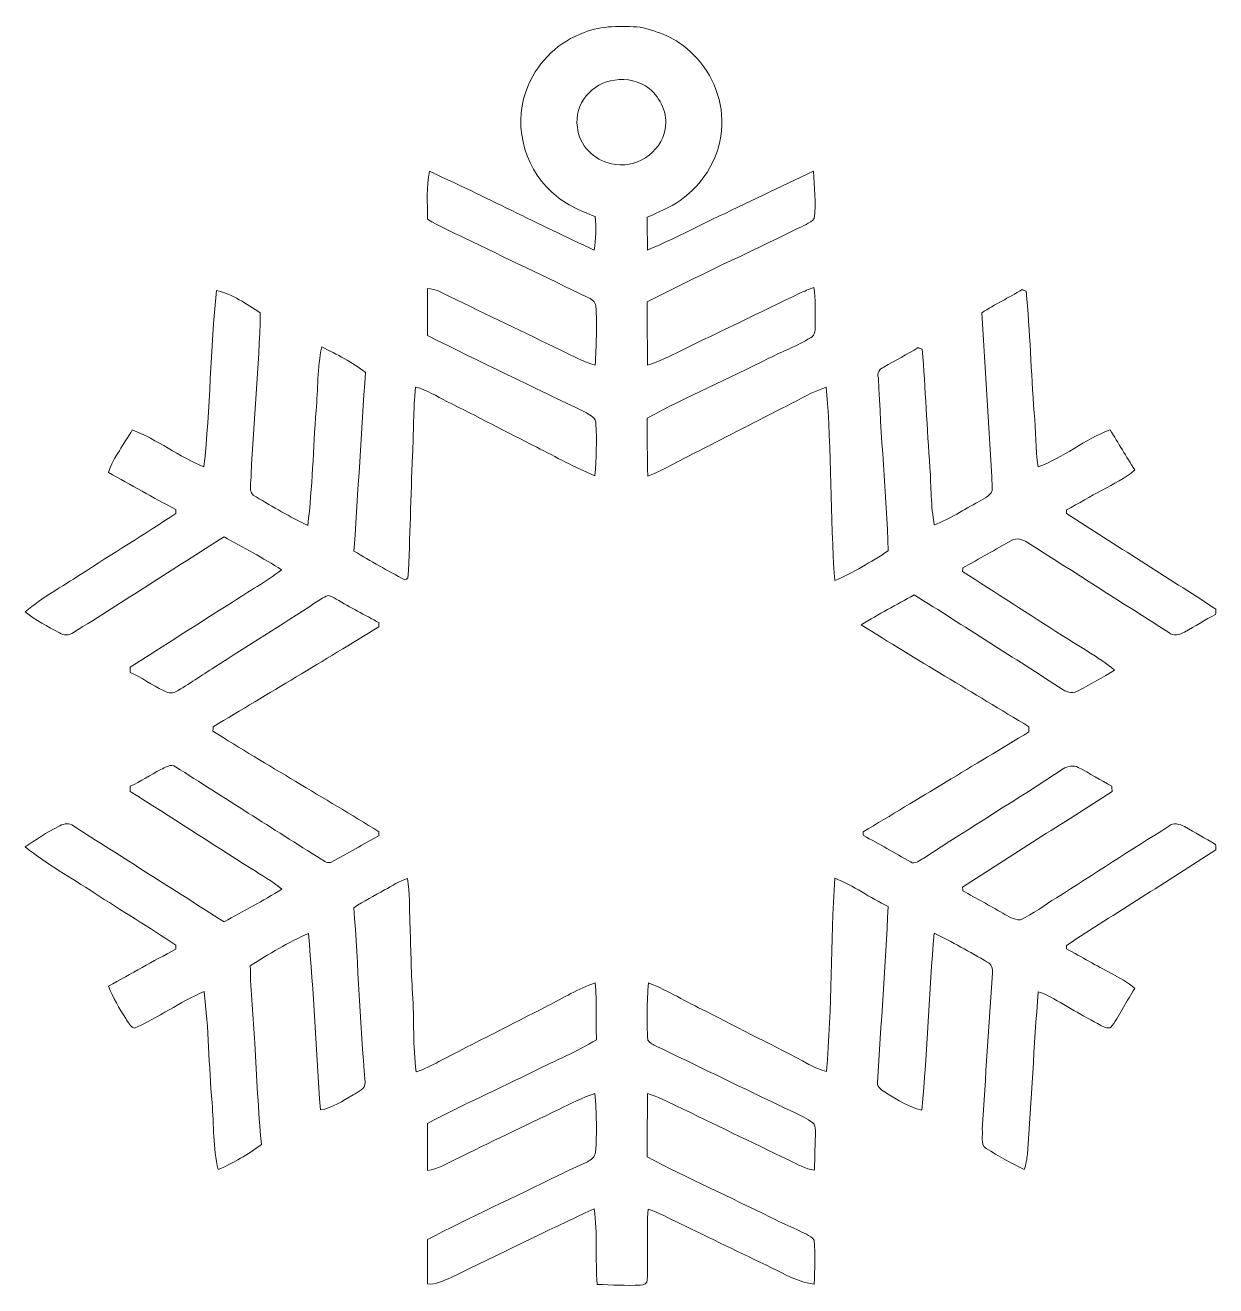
# Model space of a CAD drawing. Header units: centimetres. Extents: x -15.2 to 15.2, y -16.1 to 16.1.
import ezdxf

# ---------------------------------------------------------------- set-up
doc = ezdxf.new("R2010")
doc.units = ezdxf.units.CM
doc.header["$MEASUREMENT"] = 0
doc.layers.add('Layer 1', color=7, linetype='Continuous')

msp = doc.modelspace()

# ---------------------------------------------------------------- linework, layer by layer
at = {"layer": 'Layer 1', "color": 253, "lineweight": 9}
for points, knots in [([(-0.92922, 15.89801), (-0.47766, 16.08568), (0.02575, 16.06311), (0.50376, 16.03842), (0.50376, 16.03842), (0.96132, 15.91671), (1.43898, 15.76149), (1.77835, 15.41224), (1.77835, 15.41224), (2.30081, 14.9434), (2.60808, 14.24596), (2.58586, 13.54252), (2.58586, 13.54252), (2.57916, 12.77276), (2.13959, 12.05344), (1.52118, 11.61423), (1.52118, 11.61423), (1.26083, 11.43502), (0.96555, 11.32143), (0.68192, 11.18596), (0.68192, 11.18596), (0.68333, 10.90762), (0.68439, 10.62928), (0.68827, 10.35094), (0.68827, 10.35094), (1.25518, 10.58271), (1.79881, 10.86987), (2.3502, 11.13622), (2.3502, 11.13622), (3.21274, 11.53557), (4.05835, 11.97125), (4.92548, 12.36036), (4.92548, 12.36036), (4.94559, 11.96031), (4.99039, 11.5532), (4.93994, 11.15457), (4.93994, 11.15457), (4.82741, 11.02227), (4.64926, 10.97077), (4.50003, 10.88963), (4.50003, 10.88963), (3.22968, 10.26662), (1.94133, 9.67925), (0.68333, 9.0319), (0.68333, 9.0319), (0.68403, 8.49215), (0.68192, 7.9524), (0.69144, 7.41265), (0.69144, 7.41265), (0.98425, 7.50861), (1.26188, 7.64513), (1.53705, 7.78307), (1.53705, 7.78307), (2.54423, 8.27096), (3.55317, 8.75497), (4.55965, 9.24357), (4.55965, 9.24357), (4.68206, 9.29895), (4.80589, 9.35293), (4.93218, 9.4002), (4.93218, 9.4002), (4.98898, 9.09046), (4.95088, 8.77331), (4.9664, 8.46075), (4.9664, 8.46075), (4.96146, 8.3394), (4.98298, 8.17253), (4.84399, 8.11574), (4.84399, 8.11574), (4.51026, 7.90266), (4.13349, 7.77143), (3.78319, 7.58939), (3.78319, 7.58939), (2.75625, 7.06905), (1.69651, 6.61431), (0.68403, 6.0661), (0.68403, 6.0661), (0.68333, 5.5715), (0.67909, 5.07656), (0.69885, 4.58196), (0.69885, 4.58196), (1.15076, 4.76823), (1.57056, 5.02258), (2.01083, 5.23354), (2.01083, 5.23354), (2.7566, 5.6156), (3.50096, 6.00119), (4.24815, 6.38007), (4.24815, 6.38007), (4.5787, 6.54376), (4.89479, 6.74308), (5.25039, 6.85103), (5.25039, 6.85103), (5.3855, 5.21132), (5.34634, 3.56349), (5.46417, 1.92272), (5.46417, 1.92272), (5.94607, 2.11675), (6.38669, 2.40462), (6.82872, 2.67555), (6.82872, 2.67555), (6.78391, 4.14769), (6.63151, 5.6149), (6.58318, 7.08704), (6.58318, 7.08704), (6.52427, 7.21404), (6.61458, 7.32128), (6.71689, 7.36714), (6.71689, 7.36714), (7.00757, 7.53753), (7.30885, 7.68923), (7.59742, 7.86385), (7.59742, 7.86385), (7.63058, 7.84904), (7.66374, 7.83422), (7.69761, 7.8194), (7.69761, 7.8194), (7.77698, 6.81363), (7.81967, 5.80575), (7.8934, 4.79963), (7.8934, 4.79963), (7.92586, 4.31315), (7.91421, 3.82102), (8.00488, 3.33983), (8.00488, 3.33983), (8.40422, 3.48976), (8.75735, 3.73635), (9.13588, 3.92968), (9.13588, 3.92968), (9.271, 4.01999), (9.49501, 4.09054), (9.48443, 4.29127), (9.48443, 4.29127), (9.40646, 5.77717), (9.29957, 7.26166), (9.21773, 8.74756), (9.21773, 8.74756), (9.54652, 8.96875), (9.90741, 9.13491), (10.24502, 9.34129), (10.24502, 9.34129), (10.27924, 9.32859), (10.31381, 9.31553), (10.34873, 9.30283), (10.34873, 9.30283), (10.44998, 8.27166), (10.46868, 7.2352), (10.5537, 6.20333), (10.5537, 6.20333), (10.59427, 5.74225), (10.58368, 5.27729), (10.65142, 4.81832), (10.65142, 4.81832), (11.30053, 5.05927), (11.8431, 5.52106), (12.48939, 5.76871), (12.48939, 5.76871), (12.7, 5.42686), (12.90426, 5.08114), (13.1191, 4.74142), (13.1191, 4.74142), (12.87709, 4.51987), (12.573, 4.38864), (12.28972, 4.2306), (12.28972, 4.2306), (11.98351, 4.06726), (11.68541, 3.88946), (11.38061, 3.72436), (11.38061, 3.72436), (11.37955, 3.70213), (11.37743, 3.65804), (11.37637, 3.63581), (11.37637, 3.63581), (12.63791, 2.80961), (13.92272, 2.01938), (15.18532, 1.19494), (15.18532, 1.19494), (15.18355, 1.15014), (15.18249, 1.10498), (15.18144, 1.05983), (15.18144, 1.05983), (14.91191, 0.91942), (14.6565, 0.75362), (14.39016, 0.60757), (14.39016, 0.60757), (14.26809, 0.5483), (14.09947, 0.48445), (13.98728, 0.60016), (13.98728, 0.60016), (12.78502, 1.36145), (11.5831, 2.12451), (10.38507, 2.89286), (10.38507, 2.89286), (10.26759, 2.96942), (10.10567, 3.02304), (9.97655, 2.94578), (9.97655, 2.94578), (9.56133, 2.71436), (9.15211, 2.47235), (8.73231, 2.24904), (8.73231, 2.24904), (8.73089, 2.224), (8.72807, 2.1739), (8.72631, 2.14921), (8.72631, 2.14921), (9.5698, 1.60275), (10.42282, 1.07218), (11.26384, 0.5229), (11.26384, 0.5229), (11.71363, 0.23398), (12.18424, -0.02496), (12.60228, -0.3601), (12.60228, -0.3601), (12.30806, -0.55131), (11.99726, -0.71676), (11.68858, -0.88257), (11.68858, -0.88257), (11.56899, -0.96653), (11.40777, -0.9436), (11.29347, -0.86352), (11.29347, -0.86352), (10.02947, -0.05424), (8.76794, 0.75926), (7.49476, 1.55372), (7.49476, 1.55372), (7.03827, 1.30995), (6.58459, 1.06053), (6.14115, 0.79348), (6.14115, 0.79348), (7.55262, -0.09693), (8.99477, -0.93795), (10.41858, -1.80896), (10.41858, -1.80896), (10.41858, -1.85235), (10.41929, -1.89539), (10.41999, -1.93914), (10.41999, -1.93914), (9.00924, -2.78898), (7.59989, -3.64199), (6.18772, -4.48972), (6.18772, -4.48972), (6.18948, -4.5123), (6.19336, -4.5578), (6.19513, -4.58038), (6.19513, -4.58038), (6.60047, -4.79558), (6.99382, -5.033), (7.39634, -5.25383), (7.39634, -5.25383), (7.51734, -5.33392), (7.63728, -5.2055), (7.73994, -5.15541), (7.73994, -5.15541), (8.91787, -4.38812), (10.11449, -3.65011), (11.29347, -2.88458), (11.29347, -2.88458), (11.40283, -2.80732), (11.55276, -2.78263), (11.67518, -2.84401), (11.67518, -2.84401), (11.96763, -2.99288), (12.24244, -3.17492), (12.53596, -3.32308), (12.53596, -3.32308), (12.53701, -3.3693), (12.53807, -3.41551), (12.53984, -3.46208), (12.53984, -3.46208), (11.26948, -4.27488), (9.99207, -5.07674), (8.72525, -5.89519), (8.72525, -5.89519), (8.72737, -5.92023), (8.73125, -5.97033), (8.73301, -5.99573), (8.73301, -5.99573), (9.07767, -6.17635), (9.41564, -6.36932), (9.75324, -6.56299), (9.75324, -6.56299), (9.8933, -6.6399), (10.03335, -6.7355), (10.20127, -6.73374), (10.20127, -6.73374), (10.5283, -6.58275), (10.81228, -6.35591), (11.1192, -6.17), (11.1192, -6.17), (12.0777, -5.56675), (13.02314, -4.94198), (13.98658, -4.34684), (13.98658, -4.34684), (14.09982, -4.23078), (14.26774, -4.2964), (14.39016, -4.35531), (14.39016, -4.35531), (14.65686, -4.50065), (14.91474, -4.66152), (15.18179, -4.80687), (15.18179, -4.80687), (15.18249, -4.85167), (15.18355, -4.89682), (15.18496, -4.94233), (15.18496, -4.94233), (13.92766, -5.77524), (12.63509, -6.55276), (11.37637, -7.38355), (11.37637, -7.38355), (11.37743, -7.40578), (11.37955, -7.45023), (11.38026, -7.47245), (11.38026, -7.47245), (11.76302, -7.67848), (12.13732, -7.90002), (12.52396, -8.09899), (12.52396, -8.09899), (12.73069, -8.21224), (12.94588, -8.32194), (13.12016, -8.48458), (13.12016, -8.48458), (12.91166, -8.78973), (12.75503, -9.12769), (12.54301, -9.43002), (12.54301, -9.43002), (12.47951, -9.54114), (12.33875, -9.46706), (12.25585, -9.42508), (12.25585, -9.42508), (11.78877, -9.18096), (11.34039, -8.90262), (10.87684, -8.65214), (10.87684, -8.65214), (10.80593, -8.61616), (10.73079, -8.59006), (10.656, -8.56571), (10.656, -8.56571), (10.54241, -9.94296), (10.49055, -11.32515), (10.37801, -12.7031), (10.37801, -12.7031), (10.3699, -12.83857), (10.34274, -12.97298), (10.29829, -13.10139), (10.29829, -13.10139), (9.96809, -12.93382), (9.63824, -12.76307), (9.32709, -12.56199), (9.32709, -12.56199), (9.16411, -12.45898), (9.25195, -12.22826), (9.22972, -12.0741), (9.22972, -12.0741), (9.31227, -10.74448), (9.392, -9.41415), (9.48584, -8.08523), (9.48584, -8.08523), (9.49642, -7.97693), (9.46538, -7.85522), (9.35743, -7.80724), (9.35743, -7.80724), (8.9094, -7.55359), (8.46419, -7.29148), (7.99888, -7.07064), (7.99888, -7.07064), (7.87329, -8.57312), (7.8366, -10.0823), (7.68385, -11.58233), (7.68385, -11.58233), (7.35682, -11.50401), (7.06825, -11.32727), (6.78568, -11.15264), (6.78568, -11.15264), (6.69431, -11.08138), (6.54544, -11.02), (6.55672, -10.88241), (6.55672, -10.88241), (6.64492, -9.38522), (6.75675, -7.88979), (6.8266, -6.3919), (6.8266, -6.3919), (6.36446, -6.17035), (5.94748, -5.85779), (5.46876, -5.67223), (5.46876, -5.67223), (5.35269, -7.31229), (5.4042, -8.96082), (5.25109, -10.59808), (5.25109, -10.59808), (5.09411, -10.56139), (4.94876, -10.49154), (4.80695, -10.41781), (4.80695, -10.41781), (3.93559, -9.95567), (3.05117, -9.51822), (2.17558, -9.06383), (2.17558, -9.06383), (1.68381, -8.83171), (1.22026, -8.53784), (0.71261, -8.34135), (0.71261, -8.34135), (0.67945, -8.82606), (0.66075, -9.31395), (0.69709, -9.79938), (0.69709, -9.79938), (0.74965, -9.87947), (0.84349, -9.91509), (0.92357, -9.9606), (0.92357, -9.9606), (1.93604, -10.43861), (2.93969, -10.93498), (3.95076, -11.41652), (3.95076, -11.41652), (4.2672, -11.58303), (4.61257, -11.69768), (4.90572, -11.90582), (4.90572, -11.90582), (4.96217, -11.94851), (4.96781, -12.02683), (4.97275, -12.09244), (4.97275, -12.09244), (4.96746, -12.43464), (4.95547, -12.77718), (4.94771, -13.12008), (4.94771, -13.12008), (4.71311, -13.08445), (4.50779, -12.96521), (4.29895, -12.86185), (4.29895, -12.86185), (3.33833, -12.40218), (2.37913, -11.94039), (1.42275, -11.47261), (1.42275, -11.47261), (1.1818, -11.3629), (0.94897, -11.23096), (0.69074, -11.16499), (0.69074, -11.16499), (0.68192, -11.70227), (0.68368, -12.2399), (0.68439, -12.77754), (0.68439, -12.77754), (1.71732, -13.32434), (2.78624, -13.80094), (3.83363, -14.32023), (3.83363, -14.32023), (4.13173, -14.47334), (4.44253, -14.59999), (4.74168, -14.75168), (4.74168, -14.75168), (4.81365, -14.7926), (4.89585, -14.82964), (4.94136, -14.90338), (4.94136, -14.90338), (4.97099, -15.2752), (4.95406, -15.64915), (4.94171, -16.02202), (4.94171, -16.02202), (4.54907, -15.97547), (4.20123, -15.77509), (3.85198, -15.6047), (3.85198, -15.6047), (3.06528, -15.22899), (2.28176, -14.84658), (1.49613, -14.4684), (1.49613, -14.4684), (1.2326, -14.34563), (0.97931, -14.19888), (0.70167, -14.10963), (0.70167, -14.10963), (0.66957, -14.71146), (0.69956, -15.31401), (0.68227, -15.9162), (0.68227, -15.9162), (0.69567, -16.00933), (0.58949, -16.04779), (0.51399, -16.04848), (0.51399, -16.04848), (0.14322, -16.06543), (-0.2279, -16.04391), (-0.59831, -16.02874), (-0.59831, -16.02874), (-0.64594, -15.38668), (-0.57468, -14.73722), (-0.67451, -14.09939), (-0.67451, -14.09939), (-1.89689, -14.66843), (-3.10233, -15.2745), (-4.32118, -15.85129), (-4.32118, -15.85129), (-4.51168, -15.93701), (-4.7117, -16.03685), (-4.9269, -16.0192), (-4.9269, -16.0192), (-4.92654, -15.64209), (-4.92513, -15.26533), (-4.92443, -14.88891), (-4.92443, -14.88891), (-3.83188, -14.30789), (-2.69911, -13.80588), (-1.59174, -13.25379), (-1.59174, -13.25379), (-1.3462, -13.12855), (-1.09114, -13.02413), (-0.84455, -12.90136), (-0.84455, -12.90136), (-0.74542, -12.85374), (-0.64488, -12.77436), (-0.63783, -12.65512), (-0.63783, -12.65512), (-0.59479, -12.15876), (-0.6156, -11.65923), (-0.65158, -11.16358), (-0.65158, -11.16358), (-0.97649, -11.25742), (-1.27459, -11.42005), (-1.57516, -11.57033), (-1.57516, -11.57033), (-2.45745, -11.99331), (-3.34081, -12.41382), (-4.21817, -12.84633), (-4.21817, -12.84633), (-4.44536, -12.95216), (-4.66549, -13.09539), (-4.92055, -13.12185), (-4.92055, -13.12185), (-4.92584, -12.7225), (-4.92513, -12.32351), (-4.92478, -11.92452), (-4.92478, -11.92452), (-4.02484, -11.44827), (-3.09281, -11.03587), (-2.18123, -10.5822), (-2.18123, -10.5822), (-1.65876, -10.31796), (-1.11337, -10.09712), (-0.61454, -9.78809), (-0.61454, -9.78809), (-0.62689, -9.30619), (-0.59796, -8.82218), (-0.64911, -8.3424), (-0.64911, -8.3424), (-1.07456, -8.48704), (-1.46015, -8.7227), (-1.85879, -8.92555), (-1.85879, -8.92555), (-2.78377, -9.40074), (-3.71158, -9.86993), (-4.63444, -10.3483), (-4.63444, -10.3483), (-4.82248, -10.44425), (-5.01051, -10.54234), (-5.21053, -10.61148), (-5.21053, -10.61148), (-5.30543, -9.9486), (-5.25816, -9.27798), (-5.30684, -8.61228), (-5.30684, -8.61228), (-5.34035, -8.01292), (-5.34847, -7.41283), (-5.37316, -6.81311), (-5.37316, -6.81311), (-5.38621, -6.43247), (-5.36646, -6.04935), (-5.43596, -5.67329), (-5.43596, -5.67329), (-5.64198, -5.74455), (-5.82578, -5.86414), (-6.01628, -5.96821), (-6.01628, -5.96821), (-6.27804, -6.1192), (-6.55109, -6.25149), (-6.8005, -6.42329), (-6.8005, -6.42329), (-6.69678, -7.90531), (-6.63434, -9.39051), (-6.51687, -10.87148), (-6.51687, -10.87148), (-6.49147, -11.05386), (-6.70454, -11.11137), (-6.81849, -11.1985), (-6.81849, -11.1985), (-7.08766, -11.34632), (-7.34625, -11.534), (-7.65669, -11.58127), (-7.65669, -11.58127), (-7.77346, -10.08089), (-7.81721, -8.5749), (-7.9622, -7.07664), (-7.9622, -7.07664), (-8.47866, -7.30947), (-8.96973, -7.59769), (-9.44422, -7.90602), (-9.44422, -7.90602), (-9.43681, -8.56608), (-9.36696, -9.22294), (-9.33098, -9.88158), (-9.33098, -9.88158), (-9.2703, -10.74201), (-9.24807, -11.6049), (-9.15988, -12.46321), (-9.15988, -12.46321), (-9.50489, -12.71298), (-9.87496, -12.93346), (-10.26654, -13.10209), (-10.26654, -13.10209), (-10.39954, -12.544), (-10.3692, -11.96544), (-10.41894, -11.39747), (-10.41894, -11.39747), (-10.50431, -10.45378), (-10.50043, -9.5034), (-10.6232, -8.56324), (-10.6232, -8.56324), (-11.24127, -8.82148), (-11.78701, -9.2307), (-12.40155, -9.4974), (-12.40155, -9.4974), (-12.50739, -9.45189), (-12.5596, -9.34077), (-12.62063, -9.25151), (-12.62063, -9.25151), (-12.78255, -8.98481), (-12.95118, -8.71848), (-13.05772, -8.42354), (-13.05772, -8.42354), (-12.48763, -8.10922), (-11.92107, -7.78784), (-11.3471, -7.48092), (-11.3471, -7.48092), (-11.34639, -7.45517), (-11.34463, -7.40402), (-11.34393, -7.37826), (-11.34393, -7.37826), (-12.02549, -6.91118), (-12.74022, -6.49632), (-13.42884, -6.04053), (-13.42884, -6.04053), (-14.01692, -5.656), (-14.6364, -5.31451), (-15.18426, -4.87142), (-15.18426, -4.87142), (-14.91545, -4.67704), (-14.63076, -4.50489), (-14.33901, -4.3472), (-14.33901, -4.3472), (-14.23423, -4.3031), (-14.09947, -4.2396), (-13.9947, -4.31192), (-13.9947, -4.31192), (-12.70036, -5.1346), (-11.40778, -5.96115), (-10.11238, -6.78207), (-10.11238, -6.78207), (-9.62413, -6.49949), (-9.11896, -6.24761), (-8.63847, -5.95163), (-8.63847, -5.95163), (-8.8766, -5.74314), (-9.16129, -5.59815), (-9.42129, -5.42035), (-9.42129, -5.42035), (-10.45669, -4.77653), (-11.47375, -4.10413), (-12.50739, -3.45784), (-12.50739, -3.45784), (-12.50739, -3.41304), (-12.50774, -3.36859), (-12.50774, -3.32449), (-12.50774, -3.32449), (-12.23892, -3.1989), (-11.9881, -3.04015), (-11.72775, -2.89904), (-11.72775, -2.89904), (-11.61239, -2.84895), (-11.47304, -2.74065), (-11.34886, -2.83025), (-11.34886, -2.83025), (-10.10885, -3.6106), (-8.87977, -4.40893), (-7.63553, -5.18328), (-7.63553, -5.18328), (-7.55897, -5.22773), (-7.45984, -5.31204), (-7.36636, -5.25242), (-7.36636, -5.25242), (-6.95925, -5.03935), (-6.56273, -4.80651), (-6.16021, -4.58497), (-6.16021, -4.58497), (-6.16056, -4.56063), (-6.16091, -4.51194), (-6.16127, -4.48725), (-6.16127, -4.48725), (-7.56568, -3.61659), (-9.00078, -2.79533), (-10.4006, -1.91726), (-10.4006, -1.91726), (-10.39742, -1.88939), (-10.39143, -1.83401), (-10.38825, -1.80649), (-10.38825, -1.80649), (-8.97679, -0.96229), (-7.56568, -0.11669), (-6.16233, 0.74127), (-6.16233, 0.74127), (-6.16197, 0.76597), (-6.16056, 0.81535), (-6.16021, 0.84005), (-6.16021, 0.84005), (-6.5211, 1.04748), (-6.89293, 1.23516), (-7.24959, 1.44965), (-7.24959, 1.44965), (-7.31626, 1.48634), (-7.38364, 1.52902), (-7.46055, 1.5382), (-7.46055, 1.5382), (-7.5819, 1.49621), (-7.68456, 1.41402), (-7.79463, 1.35087), (-7.79463, 1.35087), (-8.63988, 0.79137), (-9.50631, 0.26537), (-10.35579, -0.28743), (-10.35579, -0.28743), (-10.68741, -0.49698), (-11.00879, -0.72205), (-11.35028, -0.91502), (-11.35028, -0.91502), (-11.44623, -0.97111), (-11.56864, -0.93054), (-11.66178, -0.8868), (-11.66178, -0.8868), (-11.94753, -0.73899), (-12.21458, -0.55625), (-12.50633, -0.42007), (-12.50633, -0.42007), (-12.50703, -0.37668), (-12.50703, -0.33364), (-12.50739, -0.2906), (-12.50739, -0.2906), (-11.64026, 0.26714), (-10.77031, 0.82065), (-9.89895, 1.37239), (-9.89895, 1.37239), (-9.48479, 1.65073), (-9.04381, 1.89097), (-8.64588, 2.1933), (-8.64588, 2.1933), (-9.11896, 2.50093), (-9.61955, 2.76339), (-10.11379, 3.03538), (-10.11379, 3.03538), (-11.3979, 2.22788), (-12.66861, 1.39885), (-13.95448, 0.59452), (-13.95448, 0.59452), (-14.0582, 0.51973), (-14.20601, 0.51655), (-14.31184, 0.58887), (-14.31184, 0.58887), (-14.61312, 0.74833), (-14.91898, 0.90849), (-15.18532, 1.12368), (-15.18532, 1.12368), (-14.7507, 1.49057), (-14.2494, 1.76327), (-13.77562, 2.07371), (-13.77562, 2.07371), (-12.96953, 2.599), (-12.14614, 3.09818), (-11.34463, 3.63087), (-11.34463, 3.63087), (-11.34534, 3.65592), (-11.34604, 3.70602), (-11.34675, 3.73106), (-11.34675, 3.73106), (-11.92107, 4.04327), (-12.48798, 4.36853), (-13.06372, 4.67792), (-13.06372, 4.67792), (-12.93037, 5.07444), (-12.65344, 5.40182), (-12.45659, 5.7673), (-12.45659, 5.7673), (-11.81453, 5.51647), (-11.26279, 5.0815), (-10.62602, 4.82079), (-10.62602, 4.82079), (-10.46692, 6.31551), (-10.45845, 7.82152), (-10.30641, 9.31659), (-10.30641, 9.31659), (-9.88978, 9.23651), (-9.54053, 8.96946), (-9.18951, 8.7458), (-9.18951, 8.7458), (-9.20856, 7.37102), (-9.36766, 6.0026), (-9.41988, 4.62888), (-9.41988, 4.62888), (-9.41035, 4.44085), (-9.53065, 4.15369), (-9.29711, 4.05597), (-9.29711, 4.05597), (-8.86707, 3.79774), (-8.42857, 3.54938), (-7.97948, 3.32607), (-7.97948, 3.32607), (-7.85319, 4.29903), (-7.84331, 5.28328), (-7.76429, 6.26048), (-7.76429, 6.26048), (-7.71525, 6.80023), (-7.73395, 7.3488), (-7.62212, 7.88079), (-7.62212, 7.88079), (-7.23336, 7.69381), (-6.84918, 7.49132), (-6.50381, 7.23062), (-6.50381, 7.23062), (-6.61388, 5.71297), (-6.6922, 4.19285), (-6.79909, 2.67449), (-6.79909, 2.67449), (-6.37505, 2.41485), (-5.93937, 2.17496), (-5.50122, 1.93966), (-5.50122, 1.93966), (-5.48111, 1.95024), (-5.4416, 1.97141), (-5.42184, 1.98164), (-5.42184, 1.98164), (-5.36469, 3.0241), (-5.35235, 4.06867), (-5.30402, 5.11148), (-5.30402, 5.11148), (-5.2705, 5.69215), (-5.29414, 6.2753), (-5.2257, 6.8535), (-5.2257, 6.8535), (-4.93819, 6.78753), (-4.68948, 6.62137), (-4.42842, 6.49155), (-4.42842, 6.49155), (-3.66078, 6.1102), (-2.90336, 5.70803), (-2.13748, 5.32315), (-2.13748, 5.32315), (-1.64395, 5.07797), (-1.1677, 4.79539), (-0.65299, 4.59607), (-0.65299, 4.59607), (-0.61595, 5.03634), (-0.6029, 5.47908), (-0.62583, 5.9204), (-0.62583, 5.9204), (-0.6216, 6.06116), (-0.76624, 6.13595), (-0.87066, 6.20015), (-0.87066, 6.20015), (-2.22215, 6.85914), (-3.58599, 7.49379), (-4.92584, 8.17536), (-4.92584, 8.17536), (-4.92513, 8.57435), (-4.92619, 8.97334), (-4.92266, 9.37198), (-4.92266, 9.37198), (-4.71805, 9.36351), (-4.53884, 9.25591), (-4.35893, 9.17019), (-4.35893, 9.17019), (-3.41419, 8.69853), (-2.45639, 8.25367), (-1.50848, 7.78765), (-1.50848, 7.78765), (-1.2252, 7.65607), (-0.95074, 7.49767), (-0.64664, 7.41583), (-0.64664, 7.41583), (-0.61631, 7.91606), (-0.59937, 8.41807), (-0.62795, 8.91831), (-0.62795, 8.91831), (-0.63712, 9.03966), (-0.75071, 9.10175), (-0.84632, 9.15185), (-0.84632, 9.15185), (-1.89548, 9.65208), (-2.94288, 10.15691), (-3.9878, 10.66597), (-3.9878, 10.66597), (-4.30566, 10.81484), (-4.62668, 10.95807), (-4.92725, 11.14045), (-4.92725, 11.14045), (-4.91949, 11.54615), (-4.95759, 11.96031), (-4.87504, 12.36036), (-4.87504, 12.36036), (-3.46393, 11.71478), (-2.08245, 11.00358), (-0.67451, 10.35129), (-0.67451, 10.35129), (-0.62336, 10.63245), (-0.61031, 10.92208), (-0.64947, 11.20537), (-0.64947, 11.20537), (-1.04246, 11.368), (-1.45486, 11.53098), (-1.75895, 11.83966), (-1.75895, 11.83966), (-2.50226, 12.50041), (-2.76014, 13.654), (-2.34739, 14.5624), (-2.34739, 14.5624), (-2.08668, 15.17905), (-1.55963, 15.67435), (-0.92922, 15.89801), (-0.92922, 15.89801), (-0.92922, 15.89801), (-0.92922, 15.89801), (-0.92922, 15.89801)], [0, 0, 0, 0, 0.00431034, 0.00431034, 0.00431034, 0.00431034, 0.00862069, 0.00862069, 0.00862069, 0.00862069, 0.01293103, 0.01293103, 0.01293103, 0.01293103, 0.01724138, 0.01724138, 0.01724138, 0.01724138, 0.02155172, 0.02155172, 0.02155172, 0.02155172, 0.02586207, 0.02586207, 0.02586207, 0.02586207, 0.03017241, 0.03017241, 0.03017241, 0.03017241, 0.03448276, 0.03448276, 0.03448276, 0.03448276, 0.0387931, 0.0387931, 0.0387931, 0.0387931, 0.04310345, 0.04310345, 0.04310345, 0.04310345, 0.04741379, 0.04741379, 0.04741379, 0.04741379, 0.05172414, 0.05172414, 0.05172414, 0.05172414, 0.05603448, 0.05603448, 0.05603448, 0.05603448, 0.06034483, 0.06034483, 0.06034483, 0.06034483, 0.06465517, 0.06465517, 0.06465517, 0.06465517, 0.06896552, 0.06896552, 0.06896552, 0.06896552, 0.07327586, 0.07327586, 0.07327586, 0.07327586, 0.07758621, 0.07758621, 0.07758621, 0.07758621, 0.08189655, 0.08189655, 0.08189655, 0.08189655, 0.0862069, 0.0862069, 0.0862069, 0.0862069, 0.09051724, 0.09051724, 0.09051724, 0.09051724, 0.09482759, 0.09482759, 0.09482759, 0.09482759, 0.09913793, 0.09913793, 0.09913793, 0.09913793, 0.10344828, 0.10344828, 0.10344828, 0.10344828, 0.10775862, 0.10775862, 0.10775862, 0.10775862, 0.11206897, 0.11206897, 0.11206897, 0.11206897, 0.11637931, 0.11637931, 0.11637931, 0.11637931, 0.12068966, 0.12068966, 0.12068966, 0.12068966, 0.125, 0.125, 0.125, 0.125, 0.12931034, 0.12931034, 0.12931034, 0.12931034, 0.13362069, 0.13362069, 0.13362069, 0.13362069, 0.13793103, 0.13793103, 0.13793103, 0.13793103, 0.14224138, 0.14224138, 0.14224138, 0.14224138, 0.14655172, 0.14655172, 0.14655172, 0.14655172, 0.15086207, 0.15086207, 0.15086207, 0.15086207, 0.15517241, 0.15517241, 0.15517241, 0.15517241, 0.15948276, 0.15948276, 0.15948276, 0.15948276, 0.1637931, 0.1637931, 0.1637931, 0.1637931, 0.16810345, 0.16810345, 0.16810345, 0.16810345, 0.17241379, 0.17241379, 0.17241379, 0.17241379, 0.17672414, 0.17672414, 0.17672414, 0.17672414, 0.18103448, 0.18103448, 0.18103448, 0.18103448, 0.18534483, 0.18534483, 0.18534483, 0.18534483, 0.18965517, 0.18965517, 0.18965517, 0.18965517, 0.19396552, 0.19396552, 0.19396552, 0.19396552, 0.19827586, 0.19827586, 0.19827586, 0.19827586, 0.20258621, 0.20258621, 0.20258621, 0.20258621, 0.20689655, 0.20689655, 0.20689655, 0.20689655, 0.2112069, 0.2112069, 0.2112069, 0.2112069, 0.21551724, 0.21551724, 0.21551724, 0.21551724, 0.21982759, 0.21982759, 0.21982759, 0.21982759, 0.22413793, 0.22413793, 0.22413793, 0.22413793, 0.22844828, 0.22844828, 0.22844828, 0.22844828, 0.23275862, 0.23275862, 0.23275862, 0.23275862, 0.23706897, 0.23706897, 0.23706897, 0.23706897, 0.24137931, 0.24137931, 0.24137931, 0.24137931, 0.24568966, 0.24568966, 0.24568966, 0.24568966, 0.25, 0.25, 0.25, 0.25, 0.25431034, 0.25431034, 0.25431034, 0.25431034, 0.25862069, 0.25862069, 0.25862069, 0.25862069, 0.26293103, 0.26293103, 0.26293103, 0.26293103, 0.26724138, 0.26724138, 0.26724138, 0.26724138, 0.27155172, 0.27155172, 0.27155172, 0.27155172, 0.27586207, 0.27586207, 0.27586207, 0.27586207, 0.28017241, 0.28017241, 0.28017241, 0.28017241, 0.28448276, 0.28448276, 0.28448276, 0.28448276, 0.2887931, 0.2887931, 0.2887931, 0.2887931, 0.29310345, 0.29310345, 0.29310345, 0.29310345, 0.29741379, 0.29741379, 0.29741379, 0.29741379, 0.30172414, 0.30172414, 0.30172414, 0.30172414, 0.30603448, 0.30603448, 0.30603448, 0.30603448, 0.31034483, 0.31034483, 0.31034483, 0.31034483, 0.31465517, 0.31465517, 0.31465517, 0.31465517, 0.31896552, 0.31896552, 0.31896552, 0.31896552, 0.32327586, 0.32327586, 0.32327586, 0.32327586, 0.32758621, 0.32758621, 0.32758621, 0.32758621, 0.33189655, 0.33189655, 0.33189655, 0.33189655, 0.3362069, 0.3362069, 0.3362069, 0.3362069, 0.34051724, 0.34051724, 0.34051724, 0.34051724, 0.34482759, 0.34482759, 0.34482759, 0.34482759, 0.34913793, 0.34913793, 0.34913793, 0.34913793, 0.35344828, 0.35344828, 0.35344828, 0.35344828, 0.35775862, 0.35775862, 0.35775862, 0.35775862, 0.36206897, 0.36206897, 0.36206897, 0.36206897, 0.36637931, 0.36637931, 0.36637931, 0.36637931, 0.37068966, 0.37068966, 0.37068966, 0.37068966, 0.375, 0.375, 0.375, 0.375, 0.37931034, 0.37931034, 0.37931034, 0.37931034, 0.38362069, 0.38362069, 0.38362069, 0.38362069, 0.38793103, 0.38793103, 0.38793103, 0.38793103, 0.39224138, 0.39224138, 0.39224138, 0.39224138, 0.39655172, 0.39655172, 0.39655172, 0.39655172, 0.40086207, 0.40086207, 0.40086207, 0.40086207, 0.40517241, 0.40517241, 0.40517241, 0.40517241, 0.40948276, 0.40948276, 0.40948276, 0.40948276, 0.4137931, 0.4137931, 0.4137931, 0.4137931, 0.41810345, 0.41810345, 0.41810345, 0.41810345, 0.42241379, 0.42241379, 0.42241379, 0.42241379, 0.42672414, 0.42672414, 0.42672414, 0.42672414, 0.43103448, 0.43103448, 0.43103448, 0.43103448, 0.43534483, 0.43534483, 0.43534483, 0.43534483, 0.43965517, 0.43965517, 0.43965517, 0.43965517, 0.44396552, 0.44396552, 0.44396552, 0.44396552, 0.44827586, 0.44827586, 0.44827586, 0.44827586, 0.45258621, 0.45258621, 0.45258621, 0.45258621, 0.45689655, 0.45689655, 0.45689655, 0.45689655, 0.4612069, 0.4612069, 0.4612069, 0.4612069, 0.46551724, 0.46551724, 0.46551724, 0.46551724, 0.46982759, 0.46982759, 0.46982759, 0.46982759, 0.47413793, 0.47413793, 0.47413793, 0.47413793, 0.47844828, 0.47844828, 0.47844828, 0.47844828, 0.48275862, 0.48275862, 0.48275862, 0.48275862, 0.48706897, 0.48706897, 0.48706897, 0.48706897, 0.49137931, 0.49137931, 0.49137931, 0.49137931, 0.49568966, 0.49568966, 0.49568966, 0.49568966, 0.5, 0.5, 0.5, 0.5, 0.50431034, 0.50431034, 0.50431034, 0.50431034, 0.50862069, 0.50862069, 0.50862069, 0.50862069, 0.51293103, 0.51293103, 0.51293103, 0.51293103, 0.51724138, 0.51724138, 0.51724138, 0.51724138, 0.52155172, 0.52155172, 0.52155172, 0.52155172, 0.52586207, 0.52586207, 0.52586207, 0.52586207, 0.53017241, 0.53017241, 0.53017241, 0.53017241, 0.53448276, 0.53448276, 0.53448276, 0.53448276, 0.5387931, 0.5387931, 0.5387931, 0.5387931, 0.54310345, 0.54310345, 0.54310345, 0.54310345, 0.54741379, 0.54741379, 0.54741379, 0.54741379, 0.55172414, 0.55172414, 0.55172414, 0.55172414, 0.55603448, 0.55603448, 0.55603448, 0.55603448, 0.56034483, 0.56034483, 0.56034483, 0.56034483, 0.56465517, 0.56465517, 0.56465517, 0.56465517, 0.56896552, 0.56896552, 0.56896552, 0.56896552, 0.57327586, 0.57327586, 0.57327586, 0.57327586, 0.57758621, 0.57758621, 0.57758621, 0.57758621, 0.58189655, 0.58189655, 0.58189655, 0.58189655, 0.5862069, 0.5862069, 0.5862069, 0.5862069, 0.59051724, 0.59051724, 0.59051724, 0.59051724, 0.59482759, 0.59482759, 0.59482759, 0.59482759, 0.59913793, 0.59913793, 0.59913793, 0.59913793, 0.60344828, 0.60344828, 0.60344828, 0.60344828, 0.60775862, 0.60775862, 0.60775862, 0.60775862, 0.61206897, 0.61206897, 0.61206897, 0.61206897, 0.61637931, 0.61637931, 0.61637931, 0.61637931, 0.62068966, 0.62068966, 0.62068966, 0.62068966, 0.625, 0.625, 0.625, 0.625, 0.62931034, 0.62931034, 0.62931034, 0.62931034, 0.63362069, 0.63362069, 0.63362069, 0.63362069, 0.63793103, 0.63793103, 0.63793103, 0.63793103, 0.64224138, 0.64224138, 0.64224138, 0.64224138, 0.64655172, 0.64655172, 0.64655172, 0.64655172, 0.65086207, 0.65086207, 0.65086207, 0.65086207, 0.65517241, 0.65517241, 0.65517241, 0.65517241, 0.65948276, 0.65948276, 0.65948276, 0.65948276, 0.6637931, 0.6637931, 0.6637931, 0.6637931, 0.66810345, 0.66810345, 0.66810345, 0.66810345, 0.67241379, 0.67241379, 0.67241379, 0.67241379, 0.67672414, 0.67672414, 0.67672414, 0.67672414, 0.68103448, 0.68103448, 0.68103448, 0.68103448, 0.68534483, 0.68534483, 0.68534483, 0.68534483, 0.68965517, 0.68965517, 0.68965517, 0.68965517, 0.69396552, 0.69396552, 0.69396552, 0.69396552, 0.69827586, 0.69827586, 0.69827586, 0.69827586, 0.70258621, 0.70258621, 0.70258621, 0.70258621, 0.70689655, 0.70689655, 0.70689655, 0.70689655, 0.7112069, 0.7112069, 0.7112069, 0.7112069, 0.71551724, 0.71551724, 0.71551724, 0.71551724, 0.71982759, 0.71982759, 0.71982759, 0.71982759, 0.72413793, 0.72413793, 0.72413793, 0.72413793, 0.72844828, 0.72844828, 0.72844828, 0.72844828, 0.73275862, 0.73275862, 0.73275862, 0.73275862, 0.73706897, 0.73706897, 0.73706897, 0.73706897, 0.74137931, 0.74137931, 0.74137931, 0.74137931, 0.74568966, 0.74568966, 0.74568966, 0.74568966, 0.75, 0.75, 0.75, 0.75, 0.75431034, 0.75431034, 0.75431034, 0.75431034, 0.75862069, 0.75862069, 0.75862069, 0.75862069, 0.76293103, 0.76293103, 0.76293103, 0.76293103, 0.76724138, 0.76724138, 0.76724138, 0.76724138, 0.77155172, 0.77155172, 0.77155172, 0.77155172, 0.77586207, 0.77586207, 0.77586207, 0.77586207, 0.78017241, 0.78017241, 0.78017241, 0.78017241, 0.78448276, 0.78448276, 0.78448276, 0.78448276, 0.7887931, 0.7887931, 0.7887931, 0.7887931, 0.79310345, 0.79310345, 0.79310345, 0.79310345, 0.79741379, 0.79741379, 0.79741379, 0.79741379, 0.80172414, 0.80172414, 0.80172414, 0.80172414, 0.80603448, 0.80603448, 0.80603448, 0.80603448, 0.81034483, 0.81034483, 0.81034483, 0.81034483, 0.81465517, 0.81465517, 0.81465517, 0.81465517, 0.81896552, 0.81896552, 0.81896552, 0.81896552, 0.82327586, 0.82327586, 0.82327586, 0.82327586, 0.82758621, 0.82758621, 0.82758621, 0.82758621, 0.83189655, 0.83189655, 0.83189655, 0.83189655, 0.8362069, 0.8362069, 0.8362069, 0.8362069, 0.84051724, 0.84051724, 0.84051724, 0.84051724, 0.84482759, 0.84482759, 0.84482759, 0.84482759, 0.84913793, 0.84913793, 0.84913793, 0.84913793, 0.85344828, 0.85344828, 0.85344828, 0.85344828, 0.85775862, 0.85775862, 0.85775862, 0.85775862, 0.86206897, 0.86206897, 0.86206897, 0.86206897, 0.86637931, 0.86637931, 0.86637931, 0.86637931, 0.87068966, 0.87068966, 0.87068966, 0.87068966, 0.875, 0.875, 0.875, 0.875, 0.87931034, 0.87931034, 0.87931034, 0.87931034, 0.88362069, 0.88362069, 0.88362069, 0.88362069, 0.88793103, 0.88793103, 0.88793103, 0.88793103, 0.89224138, 0.89224138, 0.89224138, 0.89224138, 0.89655172, 0.89655172, 0.89655172, 0.89655172, 0.90086207, 0.90086207, 0.90086207, 0.90086207, 0.90517241, 0.90517241, 0.90517241, 0.90517241, 0.90948276, 0.90948276, 0.90948276, 0.90948276, 0.9137931, 0.9137931, 0.9137931, 0.9137931, 0.91810345, 0.91810345, 0.91810345, 0.91810345, 0.92241379, 0.92241379, 0.92241379, 0.92241379, 0.92672414, 0.92672414, 0.92672414, 0.92672414, 0.93103448, 0.93103448, 0.93103448, 0.93103448, 0.93534483, 0.93534483, 0.93534483, 0.93534483, 0.93965517, 0.93965517, 0.93965517, 0.93965517, 0.94396552, 0.94396552, 0.94396552, 0.94396552, 0.94827586, 0.94827586, 0.94827586, 0.94827586, 0.95258621, 0.95258621, 0.95258621, 0.95258621, 0.95689655, 0.95689655, 0.95689655, 0.95689655, 0.9612069, 0.9612069, 0.9612069, 0.9612069, 0.96551724, 0.96551724, 0.96551724, 0.96551724, 0.96982759, 0.96982759, 0.96982759, 0.96982759, 0.97413793, 0.97413793, 0.97413793, 0.97413793, 0.97844828, 0.97844828, 0.97844828, 0.97844828, 0.98275862, 0.98275862, 0.98275862, 0.98275862, 0.98706897, 0.98706897, 0.98706897, 0.98706897, 0.99137931, 0.99137931, 0.99137931, 0.99137931, 1, 1, 1, 1]), ([(-0.14605, 14.68728), (-0.71826, 14.63119), (-1.19486, 14.06392), (-1.09961, 13.48607), (-1.09961, 13.48607), (-1.05622, 13.02958), (-0.6791, 12.64011), (-0.23319, 12.55333), (-0.23319, 12.55333), (0.36724, 12.39423), (1.0354, 12.82744), (1.14088, 13.43774), (1.14088, 13.43774), (1.2065, 13.8318), (1.03117, 14.22197), (0.73201, 14.47279), (0.73201, 14.47279), (0.48189, 14.6573), (0.16298, 14.74231), (-0.14605, 14.68728)], [0, 0, 0, 0, 0.16666667, 0.16666667, 0.16666667, 0.16666667, 0.33333333, 0.33333333, 0.33333333, 0.33333333, 0.5, 0.5, 0.5, 0.5, 0.66666667, 0.66666667, 0.66666667, 0.66666667, 1, 1, 1, 1])]:
    msp.add_open_spline(points, degree=3, knots=knots, dxfattribs=at)

doc.saveas('drawing.dxf')
